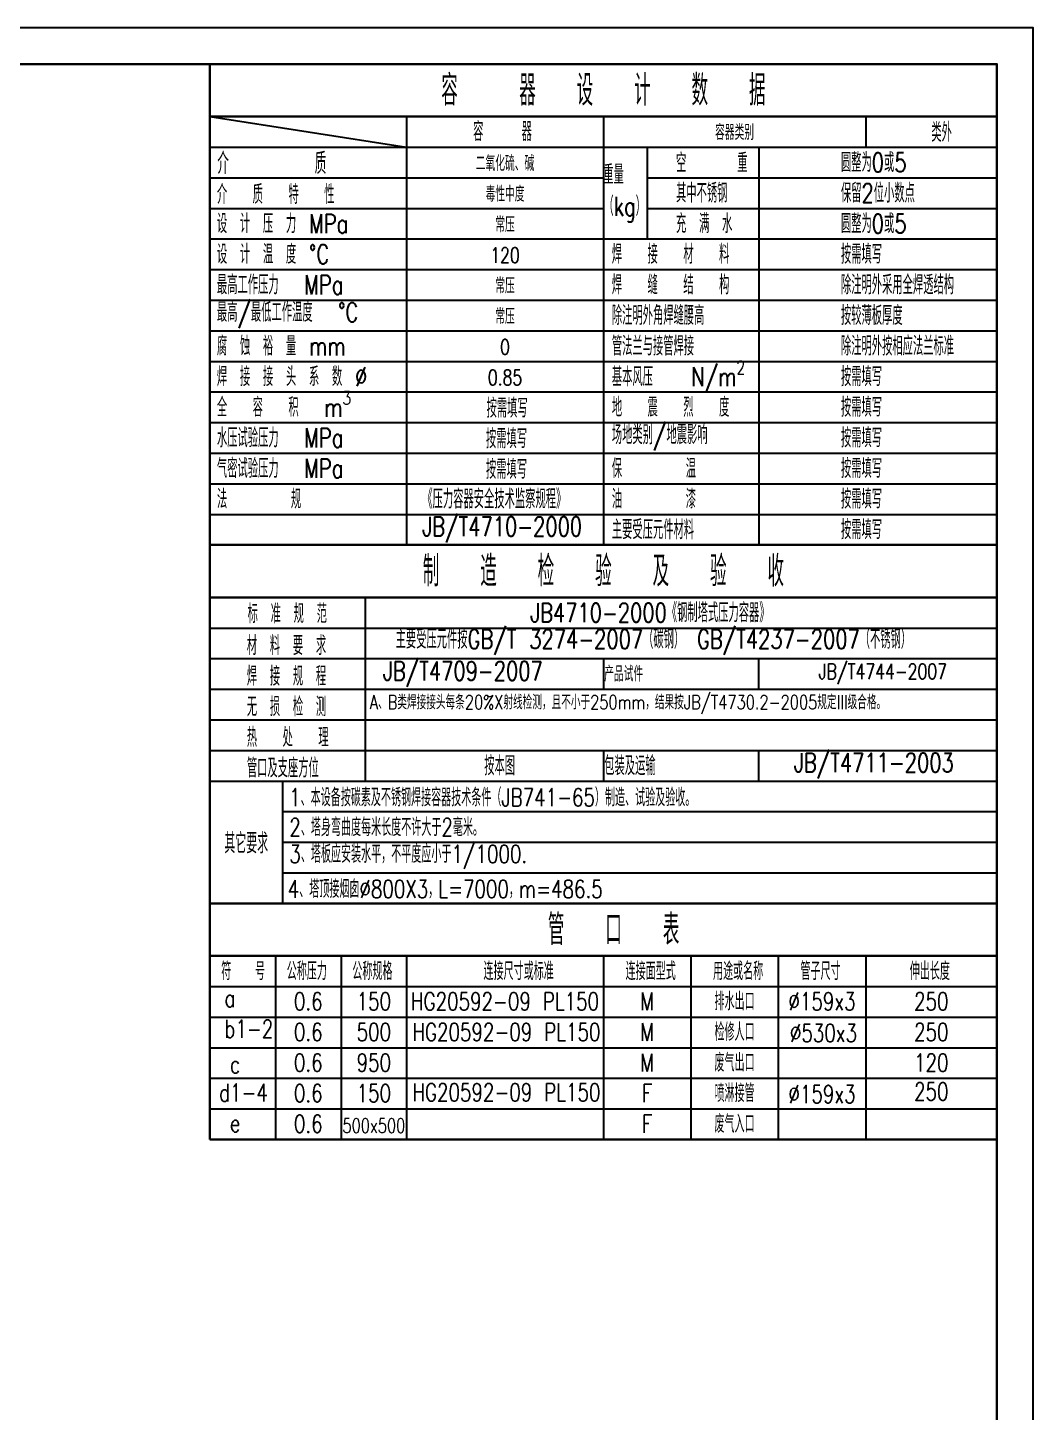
# Model space of a CAD drawing. Header units: inches. Extents: x -49906 to 274435, y 31852 to 49661.
# Drawn here: x -15330 to -11104, y 43843 to 49661 of the extents above; entities that cross this region are included whole.
import ezdxf
from ezdxf.enums import TextEntityAlignment as Align

# ---------------------------------------------------------------- set-up
doc = ezdxf.new("R2010")
doc.units = ezdxf.units.IN
doc.header["$LTSCALE"] = 60
doc.header["$MEASUREMENT"] = 0
doc.layers.add('文字', color=3, linetype='Continuous')
doc.layers.add('细实线', color=7, linetype='Continuous')
doc.layers.add('粗实线', color=7, linetype='Continuous', lineweight=30)
doc.styles.add('中文', font='txt.shx', dxfattribs={"width": 0.75, "bigfont": 'gbcbig.shx'})

msp = doc.modelspace()

# ---------------------------------------------------------------- linework, layer by layer
at = {"layer": '文字'}
msp.add_lwpolyline([(-20197.785, 49661.279), (-20197.785, 36786.41), (-11104.239, 36786.41), (-11104.239, 49661.279)], close=True, dxfattribs=at)
at = {"layer": '粗实线'}
for p, q in [((-14564.073, 49508.189), (-14564.073, 44988.973)), ((-14564.073, 49508.189), (-11257.329, 49508.189)), ((-14564.073, 49287.739), (-11257.329, 49287.739)), ((-14564.073, 47487.401), (-11257.329, 47487.401)), ((-14564.073, 47266.951), (-11257.329, 47266.951)), ((-14564.073, 45980.996), (-11257.329, 45980.996)), ((-14564.073, 45760.546), (-11257.329, 45760.546)), ((-14564.073, 45760.546), (-11257.329, 45760.546)), ((-14564.073, 45760.546), (-11257.329, 45760.546)), ((-14564.073, 44988.973), (-11257.329, 44988.973))]:
    msp.add_line(p, q, dxfattribs=at)
msp.add_lwpolyline([(-19815.06, 49508.189), (-11257.329, 49508.189), (-11257.329, 36939.5), (-19815.06, 36939.5)], close=True, dxfattribs=at)
at = {"layer": '细实线'}
for p, q in [((-14564.073, 49287.739), (-13737.387, 49159.144)), ((-13737.387, 49287.739), (-13737.387, 47487.401)), ((-12910.701, 49287.739), (-12910.701, 47487.401)), ((-11808.453, 49287.739), (-11808.453, 49155.47)), ((-14564.073, 49159.144), (-11257.329, 49159.144)), ((-12726.993, 49155.47), (-12726.993, 48773.357)), ((-12257.184, 49155.47), (-12257.184, 47487.401)), ((-14564.073, 49030.548), (-12910.701, 49030.548)), ((-12726.993, 49030.548), (-11257.329, 49030.548)), ((-14564.073, 48901.953), (-12910.701, 48901.953)), ((-12726.993, 48901.953), (-11257.329, 48901.953)), ((-14564.073, 48773.357), (-11257.329, 48773.357)), ((-14564.073, 48644.761), (-11257.329, 48644.761)), ((-14564.073, 48516.166), (-11257.329, 48516.166)), ((-14564.073, 48387.57), (-11257.329, 48387.57)), ((-14564.073, 48258.975), (-11257.329, 48258.975)), ((-14564.073, 48130.379), (-11257.329, 48130.379)), ((-14564.073, 48001.783), (-11257.329, 48001.783)), ((-14564.073, 47873.188), (-11257.329, 47873.188)), ((-14564.073, 47744.592), (-11257.329, 47744.592)), ((-14564.073, 47615.997), (-11257.329, 47615.997)), ((-13911.954, 47266.951), (-13911.954, 46495.378)), ((-14564.073, 47138.356), (-11257.329, 47138.356)), ((-14564.073, 47009.76), (-11257.329, 47009.76)), ((-12910.701, 47009.76), (-12910.701, 46881.165)), ((-12258.582, 47009.76), (-12258.582, 46881.165)), ((-14564.073, 46881.165), (-11257.329, 46881.165)), ((-14564.073, 46752.569), (-11257.329, 46752.569)), ((-14564.073, 46623.973), (-11257.329, 46623.973)), ((-12910.701, 46623.973), (-12910.701, 46495.378)), ((-12258.582, 46623.973), (-12258.582, 46495.378)), ((-14564.073, 46495.378), (-11257.329, 46495.378)), ((-14258.789, 46495.378), (-14258.789, 45980.996)), ((-14258.789, 46366.783), (-11257.329, 46366.783)), ((-14258.789, 46238.187), (-11257.329, 46238.187)), ((-14258.789, 46109.591), (-11257.329, 46109.591)), ((-14288.511, 45760.546), (-14288.511, 44988.973)), ((-14012.949, 45760.546), (-14012.949, 44988.973)), ((-13737.387, 45760.546), (-13737.387, 44988.973)), ((-12910.701, 45760.546), (-12910.701, 44988.973)), ((-12543.285, 45760.546), (-12543.285, 44988.973)), ((-12175.869, 45760.546), (-12175.869, 44988.973)), ((-11808.453, 45760.546), (-11808.453, 44988.973)), ((-14564.073, 45631.951), (-11257.329, 45631.951)), ((-14564.073, 45503.355), (-11257.329, 45503.355)), ((-14564.073, 45374.759), (-11257.329, 45374.759)), ((-14564.073, 45246.164), (-11257.329, 45246.164)), ((-14564.073, 45117.568), (-11257.329, 45117.568))]:
    msp.add_line(p, q, dxfattribs=at)

# ---------------------------------------------------------------- texts
at = {"layer": '文字', "style": '中文', "width": 0.75}
for s, height, p in [('0.6', 75, (-14150.73, 45531.856)), ('150', 75, (-13875.168, 45531.856)), ('HG20592-09 PL150', 75, (-13324.044, 45531.856)), ('M', 75, (-12726.993, 45531.856)), ('排水出口', 75, (-12359.577, 45531.856)), ('%%C159x3', 75, (-11992.161, 45531.856)), ('250', 75, (-11532.891, 45531.856)), ('0.6', 75, (-14150.73, 45403.26)), ('500', 75, (-13875.168, 45403.26)), ('HG20592-09 PL150', 75, (-13318.215, 45403.016)), ('M', 75, (-12726.993, 45403.26)), ('检修人口', 75, (-12359.577, 45403.26)), ('%%C530x3', 75, (-11985.832, 45399.078)), ('250', 75, (-11532.891, 45403.26)), ('0.6', 75, (-14150.73, 45274.665)), ('950', 75, (-13875.168, 45274.665)), ('M', 75, (-12726.993, 45274.665)), ('废气出口', 75, (-12359.577, 45274.665)), ('120', 75, (-11532.891, 45274.665)), ('0.6', 75, (-14150.73, 45146.069)), ('150', 75, (-13875.168, 45146.069)), ('HG20592-09 PL150', 75, (-13318.215, 45149.939)), ('F', 75, (-12726.993, 45146.069)), ('喷淋接管', 75, (-12359.577, 45146.069)), ('%%C159x3', 75, (-11992.161, 45142.28)), ('250', 75, (-11532.891, 45152.939)), ('废气入口', 75, (-12359.577, 45017.474)), ('0.6', 75, (-14150.73, 45017.474)), ('500x500', 60, (-13875.168, 45017.474)), ('F', 75, (-12726.993, 45017.474))]:
    msp.add_text(s, height=height, dxfattribs=at).set_placement(p, align=Align.CENTER)
at = {"layer": '文字', "style": '中文'}
for s, insert, char_height, width, attachment_point in [('容   器  设  计  数  据', (-12910.701, 49397.964), 128.5956, 3306.744, 5), ('容   器', (-13458.299, 49224.898), 80, 826.686, 4), ('容器类别', (-12359.577, 49221.605), 64.2978, 1102.248, 5), ('类外', (-11532.891, 49221.605), 80, 826.686, 4), ('\\pi4.899;介      质', (-14538.068, 49091.172), 90, 826.686, 4), ('二氧化硫、碱', (-13324.044, 49091.172), 64.2978, 826.686, 5), ('空    重', (-12605.377, 49093.009), 80, 826.686, 4), ('圆整为0或5', (-11912.454, 49094.846), 80, 826.686, 4), ('重量\\P（kg）', (-12910.701, 48964.413), 80, 853.76395, 4), ('\\pi3.5;介  质  特  性', (-14538.068, 48960.739), 80, 826.686, 4), ('毒性中度', (-13324.044, 48962.576), 64.2978, 826.686, 5), ('其中不锈钢', (-12605.377, 48966.25), 80, 826.686, 4), ('保留2位小数点', (-11912.454, 48966.25), 80, 826.686, 4), ('\\pi3.5;设 计 压 力 MPa', (-14538.068, 48837.655), 80, 826.686, 4), ('充 满 水', (-12605.377, 48837.655), 80, 826.686, 4), ('圆整为0或5', (-11912.454, 48837.655), 80, 826.686, 4), ('常压', (-13324.044, 48833.981), 64.2978, 826.686, 5), ('\\pi3.5;设 计 温 度 {\\Ftxt,hztxts|c134;%%D}C', (-14538.068, 48709.059), 80, 826.686, 4), ('120', (-13324.044, 48705.385), 64.2978, 826.686, 5), ('\\pi3.5;焊  接  材  料', (-12878.704, 48709.059), 80, 826.686, 4), ('按需填写', (-11912.454, 48709.059), 80, 826.686, 4), ('\\pi3.5;最高工作压力  MPa', (-14538.068, 48580.464), 80, 826.686, 4), ('常压', (-13324.044, 48576.79), 64.2978, 826.686, 5), ('\\pi3.5;焊  缝  结  构', (-12878.704, 48580.464), 80, 826.686, 4), ('除注明外采用全焊透结构', (-11912.454, 48580.464), 80, 826.686, 4), ('\\pi3.5;最高/最低工作温度  {\\Ftxt,hztxts|c134;%%D}C', (-14538.068, 48451.868), 80, 826.686, 4), ('常压', (-13324.044, 48448.194), 64.2978, 826.686, 5), ('\\pi3.5;除注明外角焊缝腰高', (-12878.704, 48451.868), 80, 826.686, 4), ('按较薄板厚度', (-11912.454, 48451.868), 80, 826.686, 4), ('\\pi3.5;腐 蚀 裕 量 mm', (-14538.068, 48323.272), 80, 826.686, 4), ('\\pi3.5;管法兰与接管焊接', (-12878.704, 48323.272), 80, 826.686, 4), ('除注明外按相应法兰标准', (-11912.454, 48323.272), 80, 826.686, 4), ('0', (-13324.044, 48319.598), 64.298, 826.686, 5), ('\\pi3.5;焊 接 接 头 系 数 %%C', (-14538.068, 48194.677), 80, 826.686, 4), ('\\A1;\\pi3.5;基本风压   N/m{\\H0.7x;\\S2^  ;\\H1.429x; }', (-12878.704, 48194.677), 80, 826.686, 4), ('按需填写', (-11912.454, 48194.677), 80, 826.686, 4), ('0.85', (-13324.044, 48191.003), 64.2978, 826.686, 5), ('\\A1;\\pi3.5;全  容  积  m{\\H0.7x;\\S3^   ;}', (-14538.068, 48066.081), 80, 826.686, 4), ('按需填写', (-13401.59, 48062.407), 80, 826.686, 4), ('\\pi3.5;地  震  烈  度', (-12878.704, 48066.081), 80, 826.686, 4), ('按需填写', (-11912.454, 48066.081), 80, 826.686, 4), ('\\pi3.5;场地类别/地震影响', (-12878.704, 47937.486), 80, 826.686, 4), ('\\pi3.5;水压试验压力  MPa', (-14538.068, 47937.486), 80, 826.686, 4), ('按需填写', (-13404.25, 47933.812), 80, 826.686, 4), ('按需填写', (-11912.454, 47937.486), 80, 826.686, 4), ('\\pi3.5;气密试验压力  MPa', (-14538.068, 47808.89), 80, 826.686, 4), ('按需填写', (-13404.25, 47805.216), 80, 826.686, 4), ('\\pi3.5;保     温', (-12878.704, 47808.89), 80, 826.686, 4), ('按需填写', (-11912.454, 47808.89), 80, 826.686, 4), ('\\pi3.5;法     规', (-14538.068, 47680.294), 80, 826.686, 4), ('《压力容器安全技术监察规程》', (-13671.354, 47680.294), 80, 826.686, 4), ('\\pi3.5;油     漆', (-12878.704, 47680.294), 80, 826.686, 4), ('按需填写', (-11912.454, 47680.294), 80, 826.686, 4), ('JB/T4710-2000', (-13671.354, 47551.699), 80, 826.686, 4), ('\\pi3.5;主要受压元件材料', (-12878.704, 47551.699), 80, 826.686, 4), ('按需填写', (-11912.454, 47551.699), 80, 826.686, 4), ('制  造  检  验  及  验  收', (-12910.701, 47377.176), 128.5956, 3306.744, 5), ('JB4710-2000《钢制塔式压力容器》', (-13217.704, 47202.654), 80, 2250.69675, 4), ('\\pi4.083;标 准 规 范', (-14409.65, 47198.666), 80, 826.686, 4), (' 主要受压元件按{\\C2;GB/T 3274-2007（碳钢） GB/T4237-2007（不锈钢）}', (-13837.223, 47078.612), 80, 2922.18001, 4), ('\\pi3.5;材 料 要 求', (-14412.375, 47064.624), 80, 826.686, 4), ('\\pi3.5;焊 接 规 程', (-14412.375, 46936.028), 80, 826.686, 4), ('JB/T4709-2007', (-13836.698, 46944.894), 80, 1252.0567, 4), ('\\pi3.5;产品试件', (-12910.701, 46945.462), 64.2978, 652.11866, 4), (' JB/T4744-2007', (-11757.955, 46945.462), 64.2978, 1001.25334, 5), ('\\pi3.5;无 损 检 测', (-14412.375, 46807.433), 80, 826.686, 4), ('{\\H0.95x; \\H0.7895x;A、B类焊接接头每条20%X射线检测，且不小于250mm，结果按JB/T4730.2-2005规定III级合格。 }', (-13942.992, 46816.867), 80, 3099.69871, 4), ('\\pi3.5;热  处  理', (-14412.375, 46678.837), 80, 826.686, 4), ('按本图', (-13411.327, 46559.676), 80, 826.686, 4), ('\\pi3.5;包装及运输', (-12910.701, 46559.676), 80, 826.686, 4), (' JB/T4711-2003', (-12163.161, 46559.676), 80, 826.686, 4), ('\\pi3.5;管口及支座方位', (-14412.375, 46550.242), 80, 826.686, 4), ('1、本设备按碳素及不锈钢焊接容器技术条件（JB741-65）制造、试验及验收。', (-14231.116, 46425.996), 75, 2367.45594, 4), ('2、塔身弯曲度每米长度不许大于2毫米。\\P', (-14230.17, 46300.937), 75, 1866.52208, 4), ('其它要求', (-14411.431, 46233.678), 85, 355.50352, 5), ('3、塔板应安装水平，不平度应小于1/1000.\\P', (-14230.17, 46176.539), 75, 1866.52208, 4), ('4、塔顶接烟囱∅800X3，L=7000，m=486.5', (-14237.087, 46040.622), 75, 1866.52208, 4), (' 管  口  表', (-12910.701, 45870.771), 128.5956, 3306.744, 5), ('符  号', (-14516.748, 45696.248), 75, 1205.68328, 4), ('公称压力', (-14241.186, 45696.248), 75, 1205.68328, 4), ('公称规格', (-13965.624, 45696.248), 75, 1205.68328, 4), ('连接尺寸或标准', (-13414.5, 45696.248), 75, 1205.68328, 4), ('连接面型式', (-12817.449, 45696.248), 75, 1205.68328, 4), ('用途或名称', (-12450.033, 45696.248), 75, 1205.68328, 4), ('管子尺寸', (-12082.617, 45696.248), 75, 1205.68328, 4), ('伸出长度', (-11623.347, 45696.248), 75, 1205.68328, 4), ('a', (-14502.846, 45582.729), 75, 1205.68328, 4), ('b1-2', (-14502.846, 45454.133), 75, 1205.68328, 4), ('c', (-14479.651, 45304.95), 75, 1205.68328, 4), ('d1-4', (-14525.39, 45185.844), 75, 1205.68328, 4), ('e', (-14480.094, 45057.249), 75, 1205.68328, 4)]:
    msp.add_mtext(s, dxfattribs=dict(at, insert=insert, char_height=char_height, width=width, attachment_point=attachment_point))

doc.saveas('drawing.dxf')
